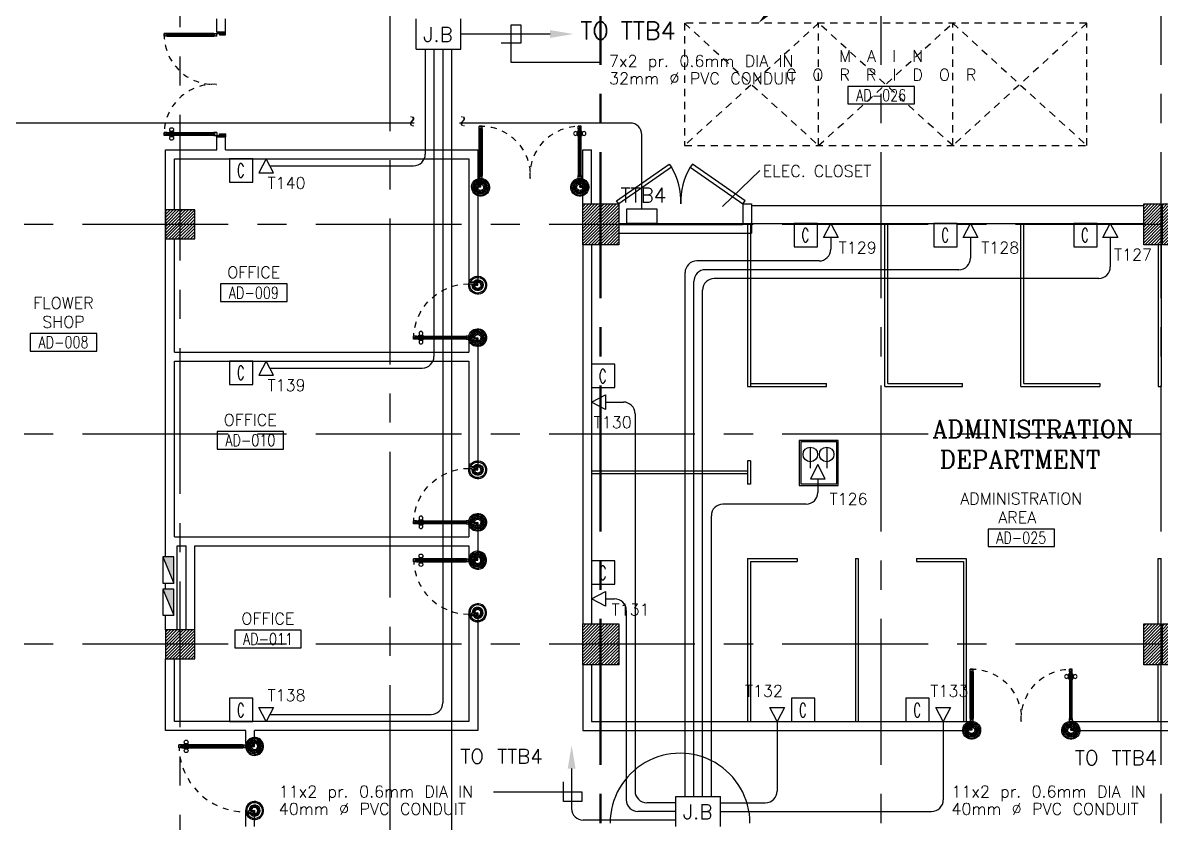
# Model space of a CAD drawing. Extents: x 0.8 to 94.1, y -6.1 to 84.2.
# Drawn here: x 29.86 to 49.38, y 17 to 30.73 of the extents above; entities that cross this region are included whole.
import ezdxf
from ezdxf.enums import TextEntityAlignment as Align

# ---------------------------------------------------------------- set-up
doc = ezdxf.new("R2010")
doc.units = 0
doc.header["$MEASUREMENT"] = 0
for name, pattern in [('CENTERX2', [4, 2.5, -0.5, 0.5, -0.5]), ('HIDDEN', [0.375, 0.25, -0.125]), ('HIDDEN2', [0.1875, 0.125, -0.0625])]:
    doc.linetypes.add(name, pattern=pattern)
doc.layers.get('0').update_dxf_attribs({"color": 11, "linetype": 'CONTINUOUS'})
for name, color, linetype in [('AXES', 11, 'CENTERX2'), ('COL', 11, 'CONTINUOUS'), ('DOOR', 11, 'CONTINUOUS'), ('E-CO', 6, 'CONTINUOUS'), ('E-PANELBX', 11, 'CONTINUOUS'), ('E-SOCKETS', 4, 'CONTINUOUS'), ('E-TEL', 4, 'CONTINUOUS'), ('E-TEXT', 2, 'CONTINUOUS'), ('E-WIRE', 4, 'CONTINUOUS'), ('HAT', 11, 'CONTINUOUS'), ('HIDDEN', 11, 'HIDDEN2'), ('PART', 11, 'CONTINUOUS'), ('RM-BOX', 11, 'CONTINUOUS'), ('RM-IND', 11, 'CONTINUOUS'), ('RM-NAME', 11, 'CONTINUOUS'), ('RM-NO', 11, 'CONTINUOUS'), ('WALL', 11, 'CONTINUOUS')]:
    doc.layers.add(name, color=color, linetype=linetype)
doc.styles.add('ROMANC', font='romanc', dxfattribs={"height": 0.1})
doc.styles.add('ROMANS', font='ROMANS.shx', dxfattribs={"width": 0.6})
doc.styles.get("Standard").update_dxf_attribs({"font": 'TXT.shx'})

# ---------------------------------------------------------------- blocks, each defined once
blk = doc.blocks.new('DOOR100')
at = {"layer": 'DOOR', "color": 7, "linetype": 'ByBlock'}
for p, q in [((-91, 1205), (-91, 1140)), ((-82, 1205), (-91, 1205)), ((-82, 1128), (-82, 1218)), ((-75, 1218), (-82, 1218)), ((-82, 1205), (-82, 1140)), ((-75, 1250), (-75, 1300)), ((-75, 1300), (-25, 1300)), ((-25, 1300), (-75, 1300)), ((-58, 1250), (-75, 1250)), ((-58, 1250), (-58, 1270)), ((-42, 1270), (-58, 1270)), ((-42, 1250), (-42, 1270)), ((-25, 1250), (-42, 1250)), ((-25, 1250), (-25, 1300)), ((-25, 1218), (-18, 1218)), ((-18, 1128), (-18, 1218)), ((-18, 1205), (-18, 1140)), ((-18, 1205), (-9, 1205)), ((-9, 1205), (-9, 1140)), ((-82, 1140), (-91, 1140)), ((-75, 1128), (-82, 1128)), ((-25, 1128), (-18, 1128)), ((-18, 1140), (-9, 1140)), ((-75, 200), (-58, 200)), ((-75, 150), (-75, 200)), ((-58, 200), (-58, 180)), ((-42, 200), (-25, 200)), ((-42, 180), (-42, 200)), ((-25, 200), (-25, 150)), ((-1200, 0), (-1200, 150)), ((-1200, 150), (-1175, 150)), ((-1200, 150), (-1200, 0)), ((-1150, 0), (-1200, 114)), ((-1150, 0), (-1200, 40)), ((-1150, 0), (-1200, 0)), ((-1175, 150), (-1175, 100)), ((-1175, 100), (-1150, 100)), ((-1150, 0), (-1163, 100)), ((-1150, 100), (-1150, 0)), ((-75, 150), (-25, 150)), ((-58, 180), (-42, 180)), ((-50, 0), (0, 114)), ((-50, 100), (-50, 0)), ((-50, 0), (-37, 100)), ((-25, 100), (-50, 100)), ((-50, 0), (0, 40)), ((-50, 0), (0, 0)), ((0, 150), (-25, 150)), ((-25, 150), (-25, 100)), ((0, 0), (0, 150)), ((0, 150), (0, 0))]:
    blk.add_line(p, q, dxfattribs=at)
at = {"layer": 'DOOR', "linetype": 'ByBlock'}
for p, q in [((-75, 1250), (-75, 200)), ((-58, 200), (-58, 1250)), ((-42, 200), (-42, 1250)), ((-25, 200), (-25, 1250))]:
    blk.add_line(p, q, dxfattribs=at)
at = {"layer": 'DOOR', "color": 7, "linetype": 'ByBlock'}
for centre in [(-124, 1173), (24, 1173)]:
    blk.add_circle(centre, 32.4, dxfattribs=at)
at = {"layer": 'DOOR', "linetype": 'HIDDEN', "ltscale": 0.5}
blk.add_arc((-25, 150), 1150, 90, 180, dxfattribs=at)
at = {"layer": 'DOOR', "color": 7, "linetype": 'ByBlock'}
for centre, radius, start, end in [((-1150, 0), 154, 103.7142, 108.8947), ((-1150, 0), 134, 100.72, 111.8402), ((-1150, 0), 94.4, 90, 121.9818), ((-1150, 0), 74.4, 90, 132.2236), ((-1150, 0), 54.4, 90, 156.7926), ((-1150, 0), 34.4, 90, 180), ((-1150, 0), 14.4, 90, 180), ((-50, 0), 94.4, 58.0182, 90), ((-50, 0), 74.4, 47.7764, 90), ((-50, 0), 54.4, 23.2074, 90), ((-50, 0), 34.4, 0, 90), ((-50, 0), 14.4, 0, 90), ((-50, 0), 134, 68.1598, 79.28), ((-50, 0), 114, 64.0838, 77.3774), ((-50, 0), 154, 71.1053, 76.2858)]:
    blk.add_arc(centre, radius, start, end, dxfattribs=at)
blk = doc.blocks.new('A$C49F1192B')
at = {"layer": 'DOOR', "color": 0, "linetype": 'ByBlock', "xscale": -1, "rotation": 270}
blk.add_blockref('DOOR100', (0, 1200), dxfattribs=at)
blk = doc.blocks.new('COL50')
at = {"layer": 'COL'}
blk.add_lwpolyline([(-250, 250), (-250, -250), (250, -250), (250, 250)], close=True, dxfattribs=at)
blk = doc.blocks.new('*X88')
at = {"color": 0}
for p, q in [((203889, 17902), (204348, 18361)), ((203889, 17955), (204295, 18361)), ((203889, 18008), (204242, 18361)), ((203889, 18061), (204189, 18361)), ((203889, 18114), (204136, 18361)), ((203889, 18167), (204083, 18361)), ((203889, 18220), (204030, 18361)), ((203889, 18273), (203977, 18361)), ((203889, 18326), (203923, 18361)), ((203901, 17861), (204389, 18349)), ((203954, 17861), (204389, 18296)), ((204007, 17861), (204389, 18243)), ((204060, 17861), (204389, 18190)), ((204113, 17861), (204389, 18137)), ((204166, 17861), (204389, 18084)), ((204219, 17861), (204389, 18031)), ((204272, 17861), (204389, 17978)), ((204325, 17861), (204389, 17924)), ((204378, 17861), (204389, 17871))]:
    blk.add_line(p, q, dxfattribs=at)
blk = doc.blocks.new('RM1')
at = {"layer": 'RM-BOX'}
blk.add_lwpolyline([(570, -200), (-570, -200), (-570, -500), (570, -500)], close=True, dxfattribs=at)
at = {"layer": 'RM-NAME', "style": 'ROMANS'}
for tag, p in [('ROOMNAME1', (0, 324)), ('ROOMNAME2', (0, 0))]:
    blk.add_attdef(tag, text='', height=200, dxfattribs=at).set_placement(p, align=Align.MIDDLE)
at = {"layer": 'RM-NO', "style": 'ROMANS', "width": 0.8}
blk.add_attdef('ROOMNO', text='', height=200, dxfattribs=at).set_placement((0, -350), align=Align.MIDDLE)
blk = doc.blocks.new('*X85')
at = {"color": 0}
for p, q in [((203888, 25061), (204388, 25561)), ((203889, 25114), (204335, 25561)), ((203889, 25167), (204282, 25561)), ((203889, 25220), (204229, 25561)), ((203889, 25273), (204176, 25561)), ((203889, 25326), (204123, 25561)), ((203889, 25379), (204070, 25561)), ((203889, 25432), (204017, 25561)), ((203889, 25486), (203964, 25561)), ((203889, 25539), (203911, 25561)), ((203941, 25061), (204389, 25508)), ((203994, 25061), (204389, 25455)), ((204047, 25061), (204389, 25402)), ((204100, 25061), (204389, 25349)), ((204153, 25061), (204389, 25296)), ((204207, 25061), (204389, 25243)), ((204260, 25061), (204389, 25190)), ((204313, 25061), (204389, 25137)), ((204366, 25061), (204389, 25084))]:
    blk.add_line(p, q, dxfattribs=at)
blk = doc.blocks.new('A$C272A55A0')
at = {"layer": 'DOOR', "color": 0, "linetype": 'ByBlock'}
for p, q in [((0, 900), (0, 1050)), ((50, 1050), (0, 1050)), ((50, 950), (50, 1050)), ((1750, 950), (1750, 1050)), ((1750, 1050), (1800, 1050)), ((1800, 1050), (1800, 900)), ((0, 900), (25, 900)), ((25, 950), (50, 950)), ((25, 900), (25, 950)), ((75, 900), (25, 900)), ((25, 850), (25, 900)), ((42, 850), (25, 850)), ((58, 870), (42, 870)), ((42, 870), (42, 850)), ((58, 850), (58, 870)), ((75, 850), (58, 850)), ((75, 900), (75, 850)), ((1725, 900), (1775, 900)), ((1725, 900), (1725, 850)), ((1725, 850), (1742, 850)), ((1742, 870), (1758, 870)), ((1742, 850), (1742, 870)), ((1775, 950), (1750, 950)), ((1758, 870), (1758, 850)), ((1758, 850), (1775, 850)), ((1775, 900), (1775, 950)), ((1800, 900), (1775, 900)), ((1775, 850), (1775, 900)), ((25, 50), (42, 50)), ((25, 50), (25, 0)), ((25, 0), (75, 0)), ((75, 0), (25, 0)), ((42, 50), (42, 30)), ((42, 30), (58, 30)), ((58, 50), (75, 50)), ((58, 50), (58, 30)), ((75, 50), (75, 0)), ((1718, 160), (1709, 160)), ((1709, 95), (1709, 160)), ((1718, 95), (1709, 95)), ((1725, 173), (1718, 173)), ((1718, 173), (1718, 83)), ((1718, 95), (1718, 160)), ((1725, 83), (1718, 83)), ((1742, 50), (1725, 50)), ((1725, 50), (1725, 0)), ((1775, 0), (1725, 0)), ((1725, 0), (1775, 0)), ((1742, 50), (1742, 30)), ((1758, 30), (1742, 30)), ((1775, 50), (1758, 50)), ((1758, 50), (1758, 30)), ((1775, 173), (1782, 173)), ((1775, 83), (1782, 83)), ((1775, 50), (1775, 0)), ((1782, 173), (1782, 83)), ((1782, 160), (1791, 160)), ((1782, 95), (1782, 160)), ((1782, 95), (1791, 95)), ((1791, 95), (1791, 160))]:
    blk.add_line(p, q, dxfattribs=at)
at = {"layer": 'DOOR', "color": 9, "linetype": 'ByBlock'}
for p, q in [((50, 1050), (0, 1010)), ((50, 1050), (0, 937)), ((50, 1050), (37, 950)), ((1750, 1050), (1800, 1010)), ((1750, 1050), (1800, 937)), ((1750, 1050), (1763, 950))]:
    blk.add_line(p, q, dxfattribs=at)
at = {"layer": 'DOOR', "linetype": 'ByBlock'}
for p, q in [((25, 850), (25, 50)), ((42, 850), (42, 50)), ((58, 850), (58, 50)), ((75, 50), (75, 850)), ((1725, 50), (1725, 850)), ((1742, 850), (1742, 50)), ((1758, 850), (1758, 50)), ((1775, 850), (1775, 50))]:
    blk.add_line(p, q, dxfattribs=at)
at = {"layer": 'DOOR', "color": 0, "linetype": 'ByBlock'}
for centre in [(1676, 128), (1824, 128)]:
    blk.add_circle(centre, 32.4, dxfattribs=at)
at = {"layer": 'DOOR', "color": 9, "linetype": 'ByBlock'}
for centre, radius, start, end in [((50, 1050), 54.4, 203.2074, 270), ((50, 1050), 74.4, 227.7764, 270), ((50, 1050), 34.4, 180, 270), ((50, 1050), 14.4, 180, 270), ((1750, 1050), 14.4, 270, 0), ((1750, 1050), 34.4, 270, 0), ((1750, 1050), 54.4, 270, 336.7926), ((1750, 1050), 74.4, 270, 312.2236), ((50, 1050), 94.4, 238.0182, 270), ((50, 1050), 114, 244.0838, 257.3774), ((50, 1050), 134, 248.1598, 259.28), ((50, 1050), 154, 251.1053, 256.2858), ((1750, 1050), 94.4, 270, 301.9818), ((1750, 1050), 114, 282.6226, 295.9162), ((1750, 1050), 134, 280.72, 291.8402), ((1750, 1050), 154, 283.7142, 288.8947)]:
    blk.add_arc(centre, radius, start, end, dxfattribs=at)
at = {"layer": 'DOOR', "linetype": 'HIDDEN', "ltscale": 0.5}
for centre, start, end in [((50, 851), 268.3174, 3.2965), ((1750, 851), 176.7035, 271.6826)]:
    blk.add_arc(centre, 851, start, end, dxfattribs=at)
at = {"layer": 'WALL', "linetype": 'ByBlock'}
blk.add_line((1800, 900), (1800, 1050), dxfattribs=at)
blk = doc.blocks.new('C11')
at = {"layer": 'HAT'}
h = blk.add_hatch(dxfattribs=at)
h.set_pattern_fill('ANSI31', color=256, scale=300, style=0)
h.set_pattern_definition([(45, (-383765.23, -62181), (-26.5165043, 26.5165043), [])])
h.paths.add_polyline_path([(-20, 350), (-20, 700), (-320, 700), (-320, 350)])
h.paths.add_polyline_path([(-320, 0), (-20, 0), (-20, 350), (-320, 350)])
h = blk.add_hatch(dxfattribs=at)
h.set_pattern_fill('ANSI31', color=256, scale=300, style=0)
h.set_pattern_definition([(45, (-383445.23, -62181), (-26.5165043, 26.5165043), [])])
h.paths.add_polyline_path([(300, 350), (300, 700), (0, 700), (0, 350)])
h.paths.add_polyline_path([(0, 0), (300, 0), (300, 350), (0, 350)])
at = {"layer": 'COL'}
for points in [[(-20, 700), (-20, 0), (-320, 0), (-320, 700)], [(300, 700), (300, 0), (0, 0), (0, 700)]]:
    blk.add_lwpolyline(points, close=True, dxfattribs=at)
blk = doc.blocks.new('DOOR1000')
at = {"layer": 'DOOR', "color": 7, "linetype": 'ByBlock'}
for p, q in [((-150, 0), (0, 0)), ((-150, 0), (-150, -25)), ((0, -50), (-114, 0)), ((0, -50), (-40, 0)), ((0, -50), (0, 0)), ((-1100, -25), (-1100, -75)), ((-1100, -75), (-1100, -25)), ((-1050, -25), (-1100, -25)), ((-1050, -75), (-1100, -75)), ((-1070, -42), (-1070, -58)), ((-1050, -42), (-1070, -42)), ((-1050, -58), (-1070, -58)), ((-1050, -25), (-1050, -42)), ((-1050, -58), (-1050, -75)), ((-1018, -25), (-1018, -18)), ((-928, -18), (-1018, -18)), ((-1018, -75), (-1018, -82)), ((-928, -82), (-1018, -82)), ((-1005, -18), (-1005, -9)), ((-1005, -9), (-940, -9)), ((-1005, -18), (-940, -18)), ((-1005, -82), (-1005, -91)), ((-1005, -82), (-940, -82)), ((-1005, -91), (-940, -91)), ((-940, -18), (-940, -9)), ((-940, -82), (-940, -91)), ((-928, -25), (-928, -18)), ((-928, -75), (-928, -82)), ((-200, -25), (-150, -25)), ((-200, -42), (-200, -25)), ((-180, -42), (-200, -42)), ((-200, -58), (-180, -58)), ((-200, -75), (-200, -58)), ((-150, -75), (-200, -75)), ((-180, -58), (-180, -42)), ((-150, -25), (-100, -25)), ((-150, -75), (-150, -25)), ((-100, -25), (-100, -50)), ((0, -50), (-100, -37)), ((-100, -50), (0, -50)), ((-150, -975), (-100, -975)), ((-150, -1000), (-150, -975)), ((0, -950), (-114, -1000)), ((-100, -975), (-100, -950)), ((0, -950), (-100, -963)), ((-100, -950), (0, -950)), ((0, -950), (-40, -1000)), ((0, -950), (0, -1000)), ((-150, -1000), (0, -1000)), ((0, -1000), (-150, -1000))]:
    blk.add_line(p, q, dxfattribs=at)
at = {"layer": 'DOOR', "linetype": 'ByBlock'}
for p, q in [((-200, -25), (-1050, -25)), ((-200, -42), (-1050, -42)), ((-200, -58), (-1050, -58)), ((-1050, -75), (-200, -75))]:
    blk.add_line(p, q, dxfattribs=at)
at = {"layer": 'DOOR', "color": 7, "linetype": 'ByBlock'}
for centre in [(-973, 24), (-973, -124)]:
    blk.add_circle(centre, 32.4, dxfattribs=at)
for centre, radius, start, end in [((0, -50), 154, 161.1053, 166.2858), ((0, -50), 94.4, 148.0182, 180), ((0, -50), 134, 158.1598, 169.28), ((0, -50), 114, 154.0838, 167.3774), ((0, -50), 74.4, 137.7764, 180), ((0, -50), 54.4, 113.2074, 180), ((0, -50), 34.4, 90, 180), ((0, -50), 14.4, 90, 180), ((0, -950), 134, 190.72, 201.8402), ((0, -950), 94.4, 180, 211.9818), ((0, -950), 74.4, 180, 222.2236), ((0, -950), 54.4, 180, 246.7926), ((0, -950), 34.4, 180, 270), ((0, -950), 14.4, 180, 270), ((0, -950), 154, 193.7142, 198.8947)]:
    blk.add_arc(centre, radius, start, end, dxfattribs=at)
at = {"layer": 'DOOR', "linetype": 'HIDDEN', "ltscale": 0.5}
blk.add_arc((-150, -25), 950, 180, 270, dxfattribs=at)
blk = doc.blocks.new('E-PBX')
at = {"layer": 'E-PANELBX'}
h = blk.add_hatch(color=256, dxfattribs=at)
h.paths.add_polyline_path([(34, 190), (-225, 190), (34, 81)])
h.paths.add_polyline_path([(225, 190), (34, 190), (34, 81), (225, 0)])
blk.add_line((225, 0), (-225, 190), dxfattribs=at)
blk.add_lwpolyline([(-225, 190), (225, 190), (225, 0), (-225, 0)], close=True, dxfattribs=at)

msp = doc.modelspace()

# ---------------------------------------------------------------- linework, layer by layer
at = {"layer": 'AXES'}
for p, q in [((32.5567, -5.3521), (32.5567, 83.5441)), ((44.5767, 6.005), (44.5767, 83.5441)), ((39.7567, 6.005), (39.7567, 83.1941)), ((39.7767, 6.005), (39.7767, 83.1941)), ((49.3767, 6.005), (49.3767, 83.1941)), ((36.1567, 12.8693), (36.1567, 71.6893)), ((93.3795, 27.2693), (23.5567, 27.2693)), ((93.3795, 23.6693), (23.5567, 23.6693)), ((93.3795, 20.0693), (23.5567, 20.0693))]:
    msp.add_line(p, q, dxfattribs=at)
at = {"layer": 'DOOR', "ltscale": 0.5}
msp.add_arc((41.126, 17.0023), 1.1993, 359.96652, 180.03348, dxfattribs=at)
at = {"layer": 'E-CO', "color": 4}
for points in [[(33.8003, 28.3943), (33.4003, 28.3943), (33.4003, 27.9943), (33.8003, 27.9943)], [(43.4816, 27.2843), (43.0816, 27.2843), (43.0816, 26.8843), (43.4816, 26.8843)], [(45.8787, 27.2843), (45.4787, 27.2843), (45.4787, 26.8843), (45.8787, 26.8843)], [(48.2758, 27.2843), (47.8758, 27.2843), (47.8758, 26.8843), (48.2758, 26.8843)], [(33.8003, 24.9263), (33.4003, 24.9263), (33.4003, 24.5263), (33.8003, 24.5263)], [(40.0067, 24.8716), (39.6067, 24.8716), (39.6067, 24.4716), (40.0067, 24.4716)], [(40.0067, 21.4991), (39.6067, 21.4991), (39.6067, 21.0991), (40.0067, 21.0991)], [(33.8003, 19.1443), (33.4003, 19.1443), (33.4003, 18.7443), (33.8003, 18.7443)], [(43.4391, 19.1443), (43.0391, 19.1443), (43.0391, 18.7443), (43.4391, 18.7443)], [(45.3993, 19.1443), (44.9993, 19.1443), (44.9993, 18.7443), (45.3993, 18.7443)]]:
    msp.add_lwpolyline(points, close=True, dxfattribs=at)
at = {"layer": 'E-SOCKETS'}
for p, q in [((43.8371, 23.5637), (43.1698, 23.5637)), ((43.1698, 23.5637), (43.1698, 22.7941)), ((43.3602, 23.4496), (43.3602, 23.0912)), ((43.6403, 23.4496), (43.6403, 23.0912)), ((43.8371, 22.7941), (43.8371, 23.5637)), ((43.1698, 22.7941), (43.8371, 22.7941))]:
    msp.add_line(p, q, dxfattribs=at)
at = {"layer": 'E-SOCKETS', "color": 5}
for p, q in [((43.8121, 23.5387), (43.1948, 23.5387)), ((43.1948, 23.5387), (43.1948, 22.8191)), ((43.8121, 22.8191), (43.8121, 23.5387)), ((43.1948, 22.8191), (43.8121, 22.8191))]:
    msp.add_line(p, q, dxfattribs=at)
at = {"layer": 'E-SOCKETS'}
msp.add_lwpolyline([(43.3613, 22.9081), (43.6138, 22.9081), (43.4875, 23.1502), (43.4875, 23.1502)], close=True, dxfattribs=at)
for centre in [(43.3602, 23.3246), (43.6403, 23.3246)]:
    msp.add_circle(centre, 0.125, dxfattribs=at)
at = {"layer": 'E-TEL', "color": 4}
for p, q in [((36.602, 30.2738), (36.602, 30.7916)), ((37.3682, 30.2738), (37.3682, 30.7916)), ((36.602, 30.2738), (37.3682, 30.2738)), ((40.7354, 27.5295), (40.2065, 27.5295)), ((40.2065, 27.5295), (40.2065, 27.2843)), ((40.7354, 27.2843), (40.7354, 27.5295)), ((40.7354, 27.2843), (40.2065, 27.2843)), ((41.0547, 16.9443), (41.0547, 17.4622)), ((41.0547, 17.4622), (41.8208, 17.4622)), ((41.8208, 16.9443), (41.8208, 17.4622))]:
    msp.add_line(p, q, dxfattribs=at)
for points in [[(33.9022, 28.1521), (34.1547, 28.1521), (34.0284, 28.3943), (34.0284, 28.3943)], [(43.836, 27.0421), (43.5835, 27.0421), (43.7098, 27.2843), (43.7098, 27.2843)], [(46.2331, 27.0421), (45.9806, 27.0421), (46.1069, 27.2843), (46.1069, 27.2843)], [(48.6302, 27.0421), (48.3777, 27.0421), (48.504, 27.2843), (48.504, 27.2843)], [(33.9022, 24.6841), (34.1547, 24.6841), (34.0284, 24.9263), (34.0284, 24.9263)], [(39.8489, 24.3483), (39.8489, 24.0958), (39.6067, 24.222), (39.6067, 24.222)], [(39.8489, 20.9749), (39.8489, 20.7224), (39.6067, 20.8486), (39.6067, 20.8486)], [(33.9022, 18.9865), (34.1547, 18.9865), (34.0284, 18.7443), (34.0284, 18.7443)], [(42.6646, 18.9865), (42.9172, 18.9865), (42.7909, 18.7443), (42.7909, 18.7443)], [(45.5136, 18.9865), (45.7662, 18.9865), (45.6399, 18.7443), (45.6399, 18.7443)]]:
    msp.add_lwpolyline(points, close=True, dxfattribs=at)
at = {"layer": 'E-TEXT', "color": 11}
for points in [[(39.7779, 30.0457), (38.2302, 30.0457), (38.2302, 30.6892), (38.3943, 30.6892), (38.3943, 30.3762), (38.0588, 30.3762)], [(37.9287, 17.5397), (39.4415, 17.5397), (39.4415, 17.3756), (39.1285, 17.3756), (39.1285, 17.7111)]]:
    msp.add_lwpolyline(points, dxfattribs=at)
at = {"layer": 'E-WIRE', "color": 4}
for p, q in [((38.8994, 30.5327), (37.3682, 30.5327)), ((36.5649, 29.0058), (24.2116, 29.0058)), ((40.271, 29.0058), (37.3464, 29.0058)), ((40.471, 27.5295), (40.471, 28.8058)), ((41.2128, 17.4622), (41.2128, 26.4421)), ((41.3628, 17.4622), (41.3628, 26.2921)), ((41.5128, 17.4622), (41.5128, 26.1421)), ((41.6628, 17.4622), (41.6628, 22.2724)), ((39.2679, 17.9398), (39.2679, 17.2533)), ((41.0547, 17.2033), (40.4044, 17.2033)), ((41.0547, 17.3533), (40.5544, 17.3533)), ((41.8208, 17.3533), (42.5909, 17.3533)), ((41.8208, 17.2033), (45.4399, 17.2033)), ((41.0547, 17.0533), (39.4679, 17.0533))]:
    msp.add_line(p, q, dxfattribs=at)
at = {"layer": 'E-WIRE'}
for p, q in [((36.7575, 30.2738), (36.7575, 28.4732)), ((36.9075, 30.2738), (36.9075, 25.0052)), ((37.0575, 30.2738), (37.0575, 19.0654)), ((37.2075, 30.2738), (37.2075, 13.4404)), ((34.0916, 28.2732), (36.5575, 28.2732)), ((43.7098, 27.0421), (43.7098, 26.8421)), ((46.1069, 27.0421), (46.1069, 26.6921)), ((48.504, 27.0421), (48.504, 26.5421)), ((43.5098, 26.6421), (41.4128, 26.6421)), ((45.9069, 26.4921), (41.5628, 26.4921)), ((48.304, 26.3421), (41.7128, 26.3421)), ((34.0916, 24.8052), (36.7075, 24.8052)), ((39.8489, 24.222), (40.1544, 24.222)), ((40.3544, 24.022), (40.3544, 17.5533)), ((43.4875, 22.9081), (43.4875, 22.6724)), ((43.2875, 22.4724), (41.8628, 22.4724)), ((39.8489, 20.8486), (40.0044, 20.8486)), ((40.2044, 20.6486), (40.2044, 17.4033)), ((34.0916, 18.8654), (36.8575, 18.8654)), ((42.7909, 18.7443), (42.7909, 17.5533)), ((45.6399, 18.7443), (45.6399, 17.4033))]:
    msp.add_line(p, q, dxfattribs=at)
at = {"layer": 'E-WIRE', "color": 4}
for centre, start, end in [((40.271, 28.8058), 0, 90), ((39.4679, 17.2533), 180, 270)]:
    msp.add_arc(centre, 0.2, start, end, dxfattribs=at)
at = {"layer": 'E-WIRE'}
for centre, start, end in [((36.5575, 28.4732), 270, 0), ((43.5098, 26.8421), 270, 0), ((41.4128, 26.4421), 90, 180), ((45.9069, 26.6921), 270, 0), ((41.5628, 26.2921), 90, 180), ((48.304, 26.5421), 270, 0), ((41.7128, 26.1421), 90, 180), ((36.7075, 25.0052), 270, 0), ((40.1544, 24.022), 0, 90), ((43.2875, 22.6724), 270, 0), ((41.8628, 22.2724), 90, 180), ((40.0044, 20.6486), 360, 90), ((36.8575, 19.0654), 270, 0), ((40.4044, 17.4033), 180, 270), ((40.5544, 17.5533), 180, 270), ((42.5909, 17.5533), 270, 0), ((45.4399, 17.4033), 270, 0)]:
    msp.add_arc(centre, 0.2, start, end, dxfattribs=at)
at = {"layer": 'E-WIRE', "color": 4}
for points in [[(38.8994, 30.466), (38.8994, 30.5994), (39.2994, 30.5327)], [(39.2012, 17.9398), (39.3345, 17.9398), (39.2679, 18.3398)]]:
    msp.add_solid(points, dxfattribs=at)
at = {"layer": 'HAT'}
msp.add_line((41.8557, 27.5735), (42.4926, 28.1938), dxfattribs=at)
at = {"layer": 'HIDDEN'}
for p, q in [((48.1017, 30.7193), (41.2017, 30.7193)), ((41.2017, 30.7193), (41.2017, 28.6193)), ((43.5017, 30.7193), (41.2017, 28.6193)), ((41.2017, 30.7193), (43.5017, 28.6193)), ((45.8017, 28.6193), (43.5017, 30.7193)), ((43.5017, 28.6193), (45.8017, 30.7193)), ((43.5017, 28.6193), (43.5017, 30.7193)), ((43.5017, 28.6193), (43.5017, 30.7193)), ((48.1017, 30.7193), (45.8017, 28.6193)), ((45.8017, 30.7193), (48.1017, 28.6193)), ((45.8017, 28.6193), (45.8017, 30.7193)), ((45.8017, 28.6193), (45.8017, 30.7193)), ((48.1017, 28.6193), (48.1017, 30.7193)), ((41.2017, 28.6193), (48.1017, 28.6193))]:
    msp.add_line(p, q, dxfattribs=at)
at = {"layer": 'PART'}
for p, q in [((42.2817, 27.2843), (42.2817, 24.4893)), ((42.3317, 27.2843), (42.3317, 24.4893)), ((44.6384, 24.4893), (44.6384, 27.2843)), ((44.6884, 24.5393), (44.6884, 27.2843)), ((46.97, 24.4893), (46.97, 27.2843)), ((47.02, 24.5393), (47.02, 27.2843)), ((49.3267, 26.9193), (49.3267, 24.4893)), ((49.3767, 26.9193), (49.3767, 24.4893)), ((42.2817, 24.4893), (43.6384, 24.4893)), ((42.3317, 24.5393), (43.6384, 24.5393)), ((43.6384, 24.4893), (43.6384, 24.5393)), ((44.6384, 24.4893), (45.97, 24.4893)), ((44.6884, 24.5393), (45.97, 24.5393)), ((45.97, 24.4893), (45.97, 24.5393)), ((46.97, 24.4893), (48.3267, 24.4893)), ((47.02, 24.5393), (48.3267, 24.5393)), ((48.3267, 24.5393), (48.3267, 24.4893)), ((49.3267, 24.4893), (49.3767, 24.4893)), ((42.2817, 23.0393), (39.6067, 23.0393)), ((42.3317, 23.2143), (42.2817, 23.2143)), ((42.2817, 23.2143), (42.2817, 22.8143)), ((42.3317, 23.2143), (42.3317, 22.8143)), ((42.2817, 22.9893), (39.6067, 22.9893)), ((42.3317, 22.8143), (42.2817, 22.8143)), ((42.2817, 21.5393), (42.2817, 18.7443)), ((42.2817, 21.5393), (43.133, 21.5393)), ((42.3317, 21.4893), (42.3317, 18.7443)), ((42.3317, 21.4893), (43.133, 21.4893)), ((43.133, 21.5393), (43.133, 21.4893)), ((44.133, 21.5393), (44.133, 18.7443)), ((44.133, 21.5393), (44.183, 21.5393)), ((44.183, 21.5393), (44.183, 18.7443)), ((45.183, 21.5393), (45.183, 21.4893)), ((45.183, 21.5393), (46.0343, 21.5393)), ((45.183, 21.4893), (45.9843, 21.4893)), ((45.9843, 21.4893), (45.9843, 18.7443)), ((46.0343, 21.5393), (46.0343, 18.7443)), ((49.3267, 21.5393), (49.3767, 21.5393)), ((49.3267, 20.4193), (49.3267, 21.5393)), ((49.3767, 20.4193), (49.3767, 21.5393)), ((49.3267, 18.7443), (49.3267, 19.7193)), ((49.3767, 18.7443), (49.3767, 19.7193))]:
    msp.add_line(p, q, dxfattribs=at)
at = {"layer": 'RM-IND'}
msp.add_solid([(42.6343, 30.8368), (42.5872, 30.884), (42.469, 30.7193)], dxfattribs=at)
at = {"layer": 'WALL'}
for p, q in [((33.1817, 30.5693), (33.1817, 30.7943)), ((33.3317, 30.5693), (33.3317, 30.7943)), ((33.1817, 30.5693), (33.3317, 30.5693)), ((33.1817, 28.5443), (33.1817, 28.7693)), ((33.1817, 28.7693), (33.3317, 28.7693)), ((33.3317, 28.5443), (33.3317, 28.7693)), ((32.3067, 28.5443), (33.1817, 28.5443)), ((32.3067, 23.7443), (32.3067, 28.5443)), ((33.3317, 28.5443), (37.6567, 28.5443)), ((37.6567, 28.5443), (37.6567, 26.2763)), ((39.4567, 27.6193), (39.4567, 28.5443)), ((39.4567, 28.5443), (39.6067, 28.5443)), ((39.6067, 27.6193), (39.6067, 28.5443)), ((32.4567, 28.3943), (37.5067, 28.3943)), ((32.4567, 27.5193), (32.4567, 28.3943)), ((37.5067, 28.3943), (37.5067, 26.2763)), ((42.2017, 27.6193), (42.2017, 27.2693)), ((42.2017, 27.6193), (42.3517, 27.6193)), ((42.3517, 27.6193), (42.3517, 27.1193)), ((42.3517, 27.5943), (49.0767, 27.5943)), ((40.0767, 27.2843), (49.0767, 27.2843)), ((40.0767, 27.2693), (42.2017, 27.2693)), ((32.4567, 25.0763), (32.4567, 27.0193)), ((40.0767, 27.1193), (42.3517, 27.1193)), ((39.4567, 26.9193), (39.4567, 20.4193)), ((39.6067, 26.9193), (39.6067, 20.4193)), ((37.5067, 26.2763), (37.6567, 26.2763)), ((37.5067, 25.2763), (37.5067, 25.0763)), ((37.5067, 25.2763), (37.6567, 25.2763)), ((37.6567, 25.2763), (37.6567, 23.1103)), ((32.4567, 25.0763), (37.5067, 25.0763)), ((32.4567, 24.9263), (37.5067, 24.9263)), ((32.4567, 21.9103), (32.4567, 24.9263)), ((37.5067, 24.9263), (37.5067, 23.1103)), ((32.3067, 21.5662), (32.3067, 23.7443)), ((37.5067, 23.1103), (37.6567, 23.1103)), ((37.5067, 22.1103), (37.5067, 21.9103)), ((37.5067, 22.1103), (37.6567, 22.1103)), ((37.6567, 22.1103), (37.6567, 21.5603)), ((32.4567, 21.9103), (37.5067, 21.9103)), ((32.5067, 21.7603), (32.6567, 21.7603)), ((32.5067, 20.3193), (32.5067, 21.7603)), ((32.6567, 20.3193), (32.6567, 21.7603)), ((32.8067, 20.3193), (32.8067, 21.7603)), ((32.8067, 21.7603), (37.5067, 21.7603)), ((37.5067, 21.7603), (37.5067, 21.5603)), ((37.5067, 21.5603), (37.6567, 21.5603)), ((32.3067, 21.0162), (32.3067, 21.1162)), ((32.3067, 20.3193), (32.3067, 20.5662)), ((37.5067, 20.5603), (37.5067, 18.7443)), ((37.5067, 20.5603), (37.6567, 20.5603)), ((37.6567, 20.5603), (37.6567, 18.5943)), ((32.3067, 18.5943), (32.3067, 19.8193)), ((32.4567, 18.7443), (32.4567, 19.8193)), ((39.4567, 19.7193), (39.4567, 18.5943)), ((39.6067, 19.7193), (39.6067, 18.7443)), ((37.5067, 18.7443), (32.4567, 18.7443)), ((39.6067, 18.7443), (46.0767, 18.7443)), ((46.0767, 18.7443), (46.0767, 18.5943)), ((47.8767, 18.7443), (57.5717, 18.7443)), ((47.8767, 18.7443), (47.8767, 18.5943)), ((33.6817, 18.5943), (32.3067, 18.5943)), ((33.6817, 18.3693), (33.6817, 18.5943)), ((37.6567, 18.5943), (33.8317, 18.5943)), ((33.8317, 18.3693), (33.8317, 18.5943)), ((39.4567, 18.5943), (46.0767, 18.5943)), ((47.8767, 18.5943), (57.7217, 18.5943)), ((33.8317, 18.3693), (33.6817, 18.3693)), ((33.6817, 16.9443), (33.6817, 17.1693)), ((33.8317, 17.1693), (33.6817, 17.1693)), ((33.8317, 16.9443), (33.8317, 17.1693))]:
    msp.add_line(p, q, dxfattribs=at)
for points in [[(40.0767, 27.6193), (40.0383, 27.6745), (40.941, 28.3035), (40.9794, 28.2484)], [(42.2017, 27.6193), (42.2401, 27.6745), (41.3374, 28.3035), (41.299, 28.2484)]]:
    msp.add_lwpolyline(points, close=True, dxfattribs=at)
for centre, start, end in [((40.0383, 27.6745), 357.13243, 31.37409), ((42.2401, 27.6745), 148.62591, 182.86757)]:
    msp.add_arc(centre, 1.1023, start, end, dxfattribs=at)

# ---------------------------------------------------------------- block references
at = {"layer": 'COL', "xscale": 0.001000000047497451, "yscale": 0.0009999999892897904, "zscale": 0.001}
for p in [(32.5567, 27.2693), (32.5567, 20.0693)]:
    msp.add_blockref('COL50', p, dxfattribs=at)
at = {"layer": 'DOOR', "color": 0, "yscale": 0.0009999999892897904, "zscale": 0.001}
for p, xscale, rotation in [((32.2813, 30.5693), 0.0009999999892897904, 270), ((37.6567, 28.9554), -0.001000000047497451, 180), ((46.0767, 19.6447), -0.001000000047497451, 180)]:
    msp.add_blockref('A$C272A55A0', p, dxfattribs=dict(at, xscale=xscale, rotation=rotation))
at = {"layer": 'DOOR', "xscale": -0.001000000047497451, "yscale": 0.0009999999892897904, "zscale": 0.001, "rotation": 180}
for p in [(37.6567, 25.2763), (37.6567, 22.1103)]:
    msp.add_blockref('DOOR1000', p, dxfattribs=at)
at = {"layer": 'DOOR', "xscale": 0.001000000047497451, "yscale": 0.0009999999892897904, "zscale": 0.001}
msp.add_blockref('DOOR1000', (37.6567, 21.5603), dxfattribs=at)
at = {"layer": 'DOOR', "color": 0, "xscale": -0.001000000047497451, "yscale": 0.0009999999892897904, "zscale": 0.001}
msp.add_blockref('A$C49F1192B', (33.8317, 17.1693), dxfattribs=at)
at = {"layer": 'E-PANELBX', "xscale": -0.0009999999892897904, "yscale": 0.0009999999892897904, "zscale": 0.001, "rotation": 270}
for p in [(32.2587, 21.3412), (32.2587, 20.7912)]:
    msp.add_blockref('E-PBX', p, dxfattribs=at)
at = {"layer": 'HAT', "xscale": 0.001000000047497451, "yscale": 0.0009999999892897904, "zscale": 0.001}
for p, values in [((44.5746, 29.8339), {'ROOMNO': 'AD-026', 'ROOMNAME2': 'C  O  R  R  I  D  O  R', 'ROOMNAME1': 'M  A  I  N'}), ((33.8184, 26.447), {'ROOMNO': 'AD-009', 'ROOMNAME2': 'OFFICE'}), ((30.5547, 25.5976), {'ROOMNO': 'AD-008', 'ROOMNAME2': 'SHOP', 'ROOMNAME1': 'FLOWER'}), ((33.7581, 23.9174), {'ROOMNO': 'AD-010', 'ROOMNAME2': 'OFFICE'}), ((46.9767, 22.2448), {'ROOMNO': 'AD-025', 'ROOMNAME2': 'AREA ', 'ROOMNAME1': 'ADMINISTRATION'}), ((34.061, 20.5101), {'ROOMNO': 'AD-011', 'ROOMNAME2': 'OFFICE'})]:
    msp.add_blockref('RM1', p, dxfattribs=at).add_auto_attribs(values)
for name in ['*X85', '*X88']:
    msp.add_blockref(name, (-171.5819, 1.9583), dxfattribs=at)
at = {"layer": 'RM-NAME', "xscale": 0.001000000047497451, "yscale": 0.0009999999892897904, "zscale": 0.001}
for p in [(39.7767, 26.9193), (49.3967, 26.9193), (39.7767, 19.7193), (49.3967, 19.7193)]:
    msp.add_blockref('C11', p, dxfattribs=at)

# ---------------------------------------------------------------- texts
at = {"layer": 'E-CO', "color": 2, "style": 'ROMANS', "width": 0.6}
for p in [(33.5287, 28.0716), (43.21, 26.9616), (45.6071, 26.9616), (48.0042, 26.9616), (33.5287, 24.6036), (39.7351, 24.5488), (39.7351, 21.1763), (33.5287, 18.8216), (43.1675, 18.8216), (45.1277, 18.8216)]:
    msp.add_text('C', height=0.24, dxfattribs=at).set_placement(p)
at = {"layer": 'E-TEL', "color": 4, "style": 'ROMANS'}
for p in [(36.9759, 30.5257), (41.4286, 17.1962)]:
    msp.add_text('J.B', height=0.25249, dxfattribs=at).set_placement(p, align=Align.MIDDLE)
msp.add_text('TO TTB4', height=0.3, dxfattribs=at).set_placement((39.4171, 30.4405, -2.4))
at = {"layer": 'E-TEXT', "color": 4}
for s, height, p in [('7x2 pr. 0.6mm DIA IN', 0.2, (39.9092, 29.9695, -2.4)), ('32mm %%C PVC CONDUIT', 0.2, (39.9092, 29.6714, -2.4)), ('T140', 0.2, (34.0536, 27.8784)), ('TTB4', 0.25, (40.1081, 27.6445, -2.4)), ('T129', 0.2, (43.8477, 26.7704)), ('T128', 0.2, (46.2911, 26.7704)), ('T127', 0.2, (48.5682, 26.6506)), ('T139', 0.2, (34.0536, 24.4104)), ('T130', 0.2, (39.6458, 23.7776)), ('T126', 0.2, (43.6913, 22.4599)), ('T131', 0.2, (39.9512, 20.5642)), ('T132', 0.2, (42.2392, 19.1711)), ('T133', 0.2, (45.4199, 19.1711)), ('T138', 0.2, (34.0536, 19.0953)), ('TO TTB4', 0.25, (37.3592, 18.0235, -2.4)), ('TO TTB4', 0.25, (47.8958, 17.9992, -2.4)), ('11x2 pr. 0.6mm DIA IN', 0.2, (34.2454, 17.4446, -2.4)), ('11x2 pr. 0.6mm DIA IN', 0.2, (45.7783, 17.4446, -2.4)), ('40mm %%C PVC CONDUIT', 0.2, (34.2454, 17.1466, -2.4)), ('40mm %%C PVC CONDUIT', 0.2, (45.7783, 17.1466, -2.4))]:
    msp.add_text(s, height=height, dxfattribs=at).set_placement(p)
for p in [(36.6178, 28.9356), (37.4881, 28.9356)]:
    msp.add_text('~', height=0.2, rotation=90, dxfattribs=at).set_placement(p)
at = {"layer": 'HAT', "style": 'ROMANS'}
msp.add_text('ELEC. CLOSET', height=0.2, dxfattribs=at).set_placement((42.5454, 28.0819))
at = {"layer": 'RM-NAME', "style": 'ROMANC'}
for s, p in [('ADMINISTRATION', (47.177, 23.7596)), ('DEPARTMENT', (46.9545, 23.2396))]:
    msp.add_text(s, height=0.3, dxfattribs=at).set_placement(p, align=Align.MIDDLE)

doc.saveas('drawing.dxf')
